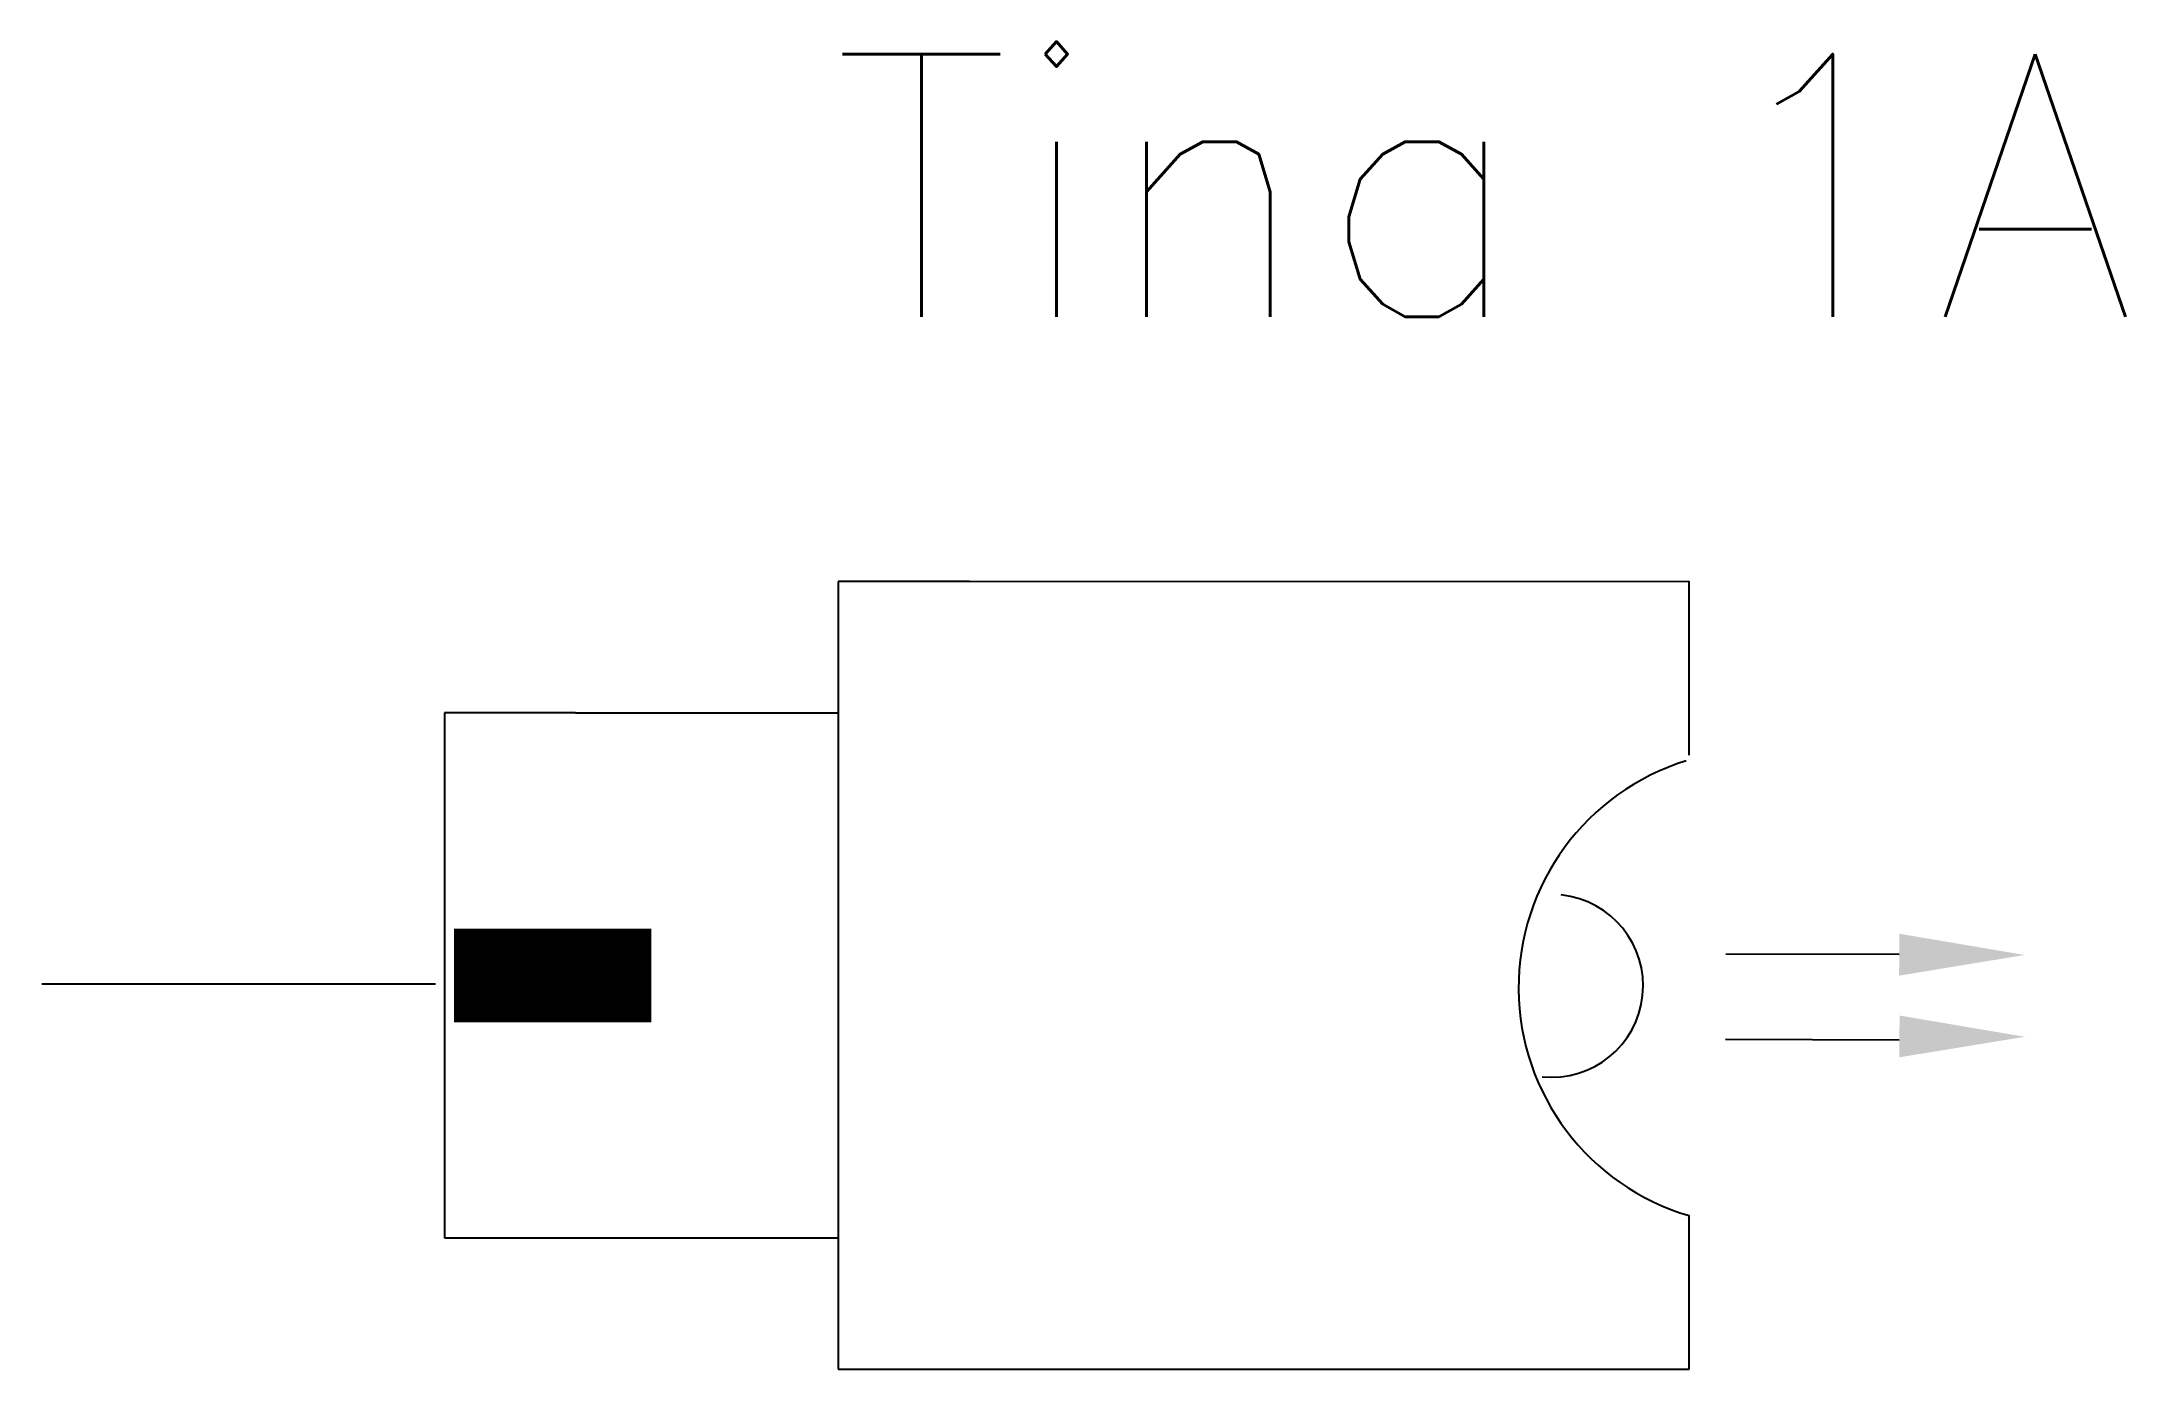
# Model space of a CAD drawing. Header units: millimetres. Extents: x 194 to 209.8, y 148.3 to 158.4.
import ezdxf

# ---------------------------------------------------------------- set-up
doc = ezdxf.new("R2010")
doc.units = ezdxf.units.MM
for name, color, linetype in [('2', 7, 'Continuous'), ('20', 7, 'Continuous'), ('FIN', 1, 'Continuous')]:
    doc.layers.add(name, color=color, linetype=linetype)
doc.styles.add('T20', font='ROMANS.SHX', dxfattribs={"height": 2})

msp = doc.modelspace()

# ---------------------------------------------------------------- linework, layer by layer
at = {"layer": '2'}
msp.add_arc((205.466, 151.234), 0.696, 264.0136, 84.0136, dxfattribs=at)
at = {"layer": '20'}
for p, q in [((200.03, 154.314), (200.03, 148.314)), ((201.03, 154.314), (200.03, 154.314)), ((198.03, 153.314), (197.03, 153.314)), ((197.03, 153.314), (197.03, 149.314)), ((198.03, 153.314), (200.03, 153.314)), ((197.105, 151.664), (198.105, 151.664)), ((197.105, 151.651), (198.105, 151.651)), ((197.105, 151.639), (198.105, 151.639)), ((198.105, 151.626), (197.105, 151.626)), ((197.105, 151.614), (198.105, 151.614)), ((197.105, 151.601), (198.105, 151.601)), ((197.105, 151.589), (198.105, 151.589)), ((197.605, 151.664), (198.605, 151.664)), ((197.605, 151.651), (198.605, 151.651)), ((197.605, 151.639), (198.605, 151.639)), ((198.605, 151.626), (197.605, 151.626)), ((197.605, 151.614), (198.605, 151.614)), ((197.605, 151.601), (198.605, 151.601)), ((197.605, 151.589), (198.605, 151.589)), ((198.105, 151.576), (197.105, 151.576)), ((197.105, 151.564), (198.105, 151.564)), ((197.105, 151.551), (198.105, 151.551)), ((197.105, 151.539), (198.105, 151.539)), ((198.105, 151.526), (197.105, 151.526)), ((197.105, 151.514), (198.105, 151.514)), ((197.105, 151.501), (198.105, 151.501)), ((197.105, 151.489), (198.105, 151.489)), ((197.105, 151.476), (198.105, 151.476)), ((197.105, 151.464), (198.105, 151.464)), ((197.105, 151.451), (198.605, 151.451)), ((198.605, 151.439), (197.105, 151.439)), ((197.105, 151.426), (198.605, 151.426)), ((198.605, 151.576), (197.605, 151.576)), ((197.605, 151.564), (198.605, 151.564)), ((197.605, 151.551), (198.605, 151.551)), ((197.605, 151.539), (198.605, 151.539)), ((198.605, 151.526), (197.605, 151.526)), ((197.605, 151.514), (198.605, 151.514)), ((197.605, 151.501), (198.605, 151.501)), ((197.605, 151.489), (198.605, 151.489)), ((197.605, 151.476), (198.605, 151.476)), ((197.605, 151.464), (198.605, 151.464)), ((197.105, 151.414), (198.105, 151.414)), ((197.105, 151.401), (198.105, 151.401)), ((197.105, 151.389), (198.105, 151.389)), ((198.105, 151.376), (197.105, 151.376)), ((197.105, 151.364), (198.105, 151.364)), ((197.105, 151.351), (198.105, 151.351)), ((197.105, 151.339), (198.105, 151.339)), ((198.105, 151.326), (197.105, 151.326)), ((197.105, 151.314), (198.105, 151.314)), ((197.105, 151.301), (198.105, 151.301)), ((197.105, 151.289), (198.105, 151.289)), ((198.105, 151.276), (197.105, 151.276)), ((197.605, 151.414), (198.605, 151.414)), ((197.605, 151.401), (198.605, 151.401)), ((197.605, 151.389), (198.605, 151.389)), ((198.605, 151.376), (197.605, 151.376)), ((197.605, 151.364), (198.605, 151.364)), ((197.605, 151.351), (198.605, 151.351)), ((197.605, 151.339), (198.605, 151.339)), ((198.605, 151.326), (197.605, 151.326)), ((197.605, 151.314), (198.605, 151.314)), ((197.605, 151.301), (198.605, 151.301)), ((197.605, 151.289), (198.605, 151.289)), ((198.605, 151.276), (197.605, 151.276)), ((193.963, 151.25), (196.963, 151.25)), ((197.105, 151.264), (198.105, 151.264)), ((197.105, 151.251), (198.105, 151.251)), ((197.105, 151.239), (198.105, 151.239)), ((197.105, 151.226), (198.105, 151.226)), ((197.105, 151.214), (198.105, 151.214)), ((197.105, 151.201), (198.105, 151.201)), ((197.105, 151.189), (198.105, 151.189)), ((197.105, 151.176), (198.105, 151.176)), ((197.105, 151.164), (198.105, 151.164)), ((197.105, 151.151), (198.105, 151.151)), ((197.105, 151.139), (198.105, 151.139)), ((198.105, 151.126), (197.105, 151.126)), ((197.105, 151.114), (198.105, 151.114)), ((197.605, 151.264), (198.605, 151.264)), ((197.605, 151.251), (198.605, 151.251)), ((197.605, 151.239), (198.605, 151.239)), ((197.605, 151.226), (198.605, 151.226)), ((197.605, 151.214), (198.605, 151.214)), ((197.605, 151.201), (198.605, 151.201)), ((197.605, 151.189), (198.605, 151.189)), ((197.605, 151.176), (198.605, 151.176)), ((197.605, 151.164), (198.605, 151.164)), ((197.605, 151.151), (198.605, 151.151)), ((197.605, 151.139), (198.605, 151.139)), ((198.605, 151.126), (197.605, 151.126)), ((197.605, 151.114), (198.605, 151.114)), ((197.105, 151.101), (198.105, 151.101)), ((197.105, 151.089), (198.105, 151.089)), ((198.105, 151.076), (197.105, 151.076)), ((197.105, 151.064), (198.105, 151.064)), ((197.105, 151.051), (198.105, 151.051)), ((197.105, 151.039), (198.105, 151.039)), ((198.105, 151.026), (197.105, 151.026)), ((197.105, 151.014), (198.105, 151.014)), ((197.105, 151.001), (198.105, 151.001)), ((197.105, 150.989), (198.105, 150.989)), ((197.105, 150.976), (198.105, 150.976)), ((197.105, 150.964), (198.105, 150.964)), ((197.605, 151.101), (198.605, 151.101)), ((197.605, 151.089), (198.605, 151.089)), ((198.605, 151.076), (197.605, 151.076)), ((197.605, 151.064), (198.605, 151.064)), ((197.605, 151.051), (198.605, 151.051)), ((197.605, 151.039), (198.605, 151.039)), ((198.605, 151.026), (197.605, 151.026)), ((197.605, 151.014), (198.605, 151.014)), ((197.605, 151.001), (198.605, 151.001)), ((197.605, 150.989), (198.605, 150.989)), ((197.605, 150.976), (198.605, 150.976)), ((197.605, 150.964), (198.605, 150.964)), ((197.03, 149.314), (198.03, 149.314)), ((198.03, 149.314), (200.03, 149.314)), ((200.03, 148.314), (201.03, 148.314))]:
    msp.add_line(p, q, dxfattribs=at)
at = {"layer": '20', "linetype": 'ByBlock'}
for p, q in [((201.03, 154.314), (206.511, 154.316)), ((206.511, 154.316), (206.511, 152.991)), ((206.512, 148.709), (206.513, 149.484)), ((206.512, 148.314), (206.512, 148.709)), ((201.03, 148.314), (206.512, 148.314))]:
    msp.add_line(p, q, dxfattribs=at)
msp.add_arc((207.021, 151.219), 1.808, 107.0857, 253.6695, dxfattribs=at)
at = {"layer": 'FIN', "color": 7, "linetype": 'ByBlock'}
for p, q in [((208.113, 151.472), (206.791, 151.475)), ((208.111, 150.821), (206.789, 150.825))]:
    msp.add_line(p, q, dxfattribs=at)
for points in [[(208.112, 151.312), (208.113, 151.631), (209.068, 151.469)], [(208.114, 150.69), (208.115, 151.008), (209.07, 150.846)]]:
    msp.add_solid(points, dxfattribs=at)

# ---------------------------------------------------------------- texts
at = {"style": 'T20'}
msp.add_text('Tina 1A', height=2, dxfattribs=at).set_placement((199.978, 156.33))

doc.saveas('drawing.dxf')
